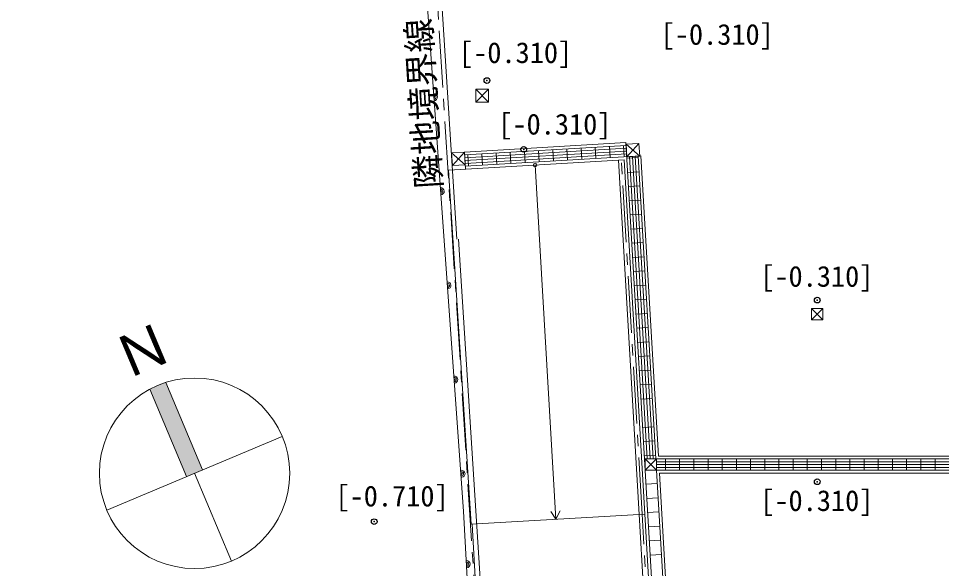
# Model space of a CAD drawing. Units: millimetres at full size, sheet at 1:400; details may follow other scales. Extents: x -117226 to 115574, y -80033 to 82367.
# Drawn here: x -37743 to -5209, y -39221 to -19849 of the extents above; entities that cross this region are included whole.
import ezdxf
from ezdxf.enums import TextEntityAlignment as Align

# ---------------------------------------------------------------- set-up
doc = ezdxf.new("R2010")
doc.units = ezdxf.units.MM
doc.header["$LTSCALE"] = 400
doc.header["$PDMODE"] = 32
doc.header["$PDSIZE"] = 200
doc.linetypes.add('CHAIN1', pattern=[8, 5, -1, 1, -1])
for name, color, linetype, lineweight in [('0-0_通芯', 7, 'CHAIN1', 9), ('0-9_文字', 3, 'Continuous', 9), ('0-E_ハッチ', 7, 'Continuous', 9), ('2-0_通芯', 4, 'CHAIN1', 5), ('2-2_中線', 7, 'Continuous', 9), ('2-3_細線', 4, 'Continuous', 5), ('2-4_建具', 4, 'Continuous', 5), ('2-5_家具', 4, 'Continuous', 5), ('2-6_設備', 4, 'Continuous', 5), ('E-1_太線', 4, 'Continuous', 5)]:
    doc.layers.add(name, color=color, linetype=linetype, lineweight=lineweight)
doc.layers.add('5-9_文字', color=2, linetype='Continuous')
doc.styles.add('ＭＳ ゴシック', font='')
doc.styles.get('ＭＳ ゴシック').set_extended_font_data('MS Gothic')

msp = doc.modelspace()

# ---------------------------------------------------------------- hatches: boundary and pattern name
at = {"layer": '0-E_ハッチ'}
msp.add_hatch(color=1, dxfattribs=at).paths.add_polyline_path([(-32552, -32670.2, 0.04521), (-33109.5, -32904.6)])

# ---------------------------------------------------------------- linework, layer by layer
at = {"layer": '0-0_通芯'}
msp.add_lwpolyline([(-20961, -51017.9), (-24342, 2187), (-48468.9, 1685.9)], dxfattribs=at)
at = {"layer": '0-E_ハッチ'}
for p, q in [((-32552, -32670.2), (-31257.5, -35749.5)), ((-33109.5, -32904.6), (-31815, -35983.9)), ((-34628.2, -37166.5), (-28444.4, -34566.9)), ((-30236.5, -38958.6), (-31536.3, -35866.7))]:
    msp.add_line(p, q, dxfattribs=at)
msp.add_circle((-31536.3, -35866.7), 3354, dxfattribs=at)
at = {"layer": '0-E_ハッチ', "color": 1}
msp.add_solid([(-32552, -32670.2), (-31257.5, -35749.5), (-33109.5, -32904.6), (-31815, -35983.9)], dxfattribs=at)
at = {"layer": '2-0_通芯', "color": 7, "linetype": 'Continuous', "lineweight": 9}
msp.add_circle((-19533.6, -25009.8), 64.3, dxfattribs=at)
at = {"layer": '2-2_中線'}
for p, q in [((-22297.2, -27626), (-24192.3, 2196.6)), ((-21174.1, -22343), (-21624.1, -22343)), ((-21624.1, -22343), (-21624.1, -22793)), ((-21174.1, -22793), (-21174.1, -22343)), ((-21624.1, -22793), (-21174.1, -22793)), ((-15874.1, -24246.5), (-16323.3, -24272.9)), ((-16323.3, -24272.9), (-16297, -24722.1)), ((-15847.8, -24695.8), (-15874.1, -24246.5)), ((-22027, -24554.9), (-22476.2, -24581.2)), ((-22476.2, -24581.2), (-22449.9, -25030.5)), ((-22000.7, -25004.1), (-22027, -24554.9)), ((-16297, -24722.1), (-15847.8, -24695.8)), ((-22449.9, -25030.5), (-22000.7, -25004.1)), ((-15864.4, -37316), (-16595.9, -24837.4)), ((-15664.8, -37304.3), (-16396.2, -24825.7)), ((-22581.4, -25188.4), (-22372.6, -25176.2)), ((-21782.1, -37663), (-22581.4, -25188.4)), ((-21075.4, -45835.7), (-22229.1, -27622)), ((-15254.2, -35361.8), (-15654.2, -35361.8)), ((-15654.2, -35361.8), (-15654.2, -35761.8)), ((-15254.2, -35361.8), (-15254.2, -35761.8)), ((-15654.2, -35761.8), (-15254.2, -35761.8)), ((-15864.3, -37316), (-15059.5, -51046.9)), ((-15664.7, -37304.3), (-14859.6, -51039.3)), ((-21782.1, -37663), (-21582.4, -37651.3)), ((-21275, -45847.4), (-21754.8, -37661.4))]:
    msp.add_line(p, q, dxfattribs=at)
msp.add_lwpolyline([(-9389, -30061.8), (-9789, -30061.8), (-9789, -30461.8), (-9389, -30461.8)], close=True, dxfattribs=at)
at = {"layer": '2-3_細線'}
for p, q in [((-21624.1, -22343), (-21174.1, -22793)), ((-21174.1, -22343), (-21624.1, -22793)), ((-22027, -24554.9), (-16331.4, -24220.9)), ((-22021.2, -24654.7), (-16320.6, -24320.4)), ((-17390, -24784), (-17413.4, -24384.6)), ((-16890.9, -24754.7), (-16914.3, -24355.4)), ((-16391.8, -24725.4), (-16415.2, -24326.1)), ((-14814.1, -50106.1), (-16331.4, -24220.9)), ((-16323.3, -24272.9), (-15847.8, -24695.8)), ((-15874.1, -24246.5), (-16297, -24722.1)), ((-22476.2, -24581.2), (-22000.7, -25004.1)), ((-22027, -24554.9), (-22449.9, -25030.5)), ((-22027, -24554.9), (-21991.9, -25153.9)), ((-22015.3, -24754.5), (-16314.7, -24420.2)), ((-22009.5, -24854.4), (-16308.8, -24520.1)), ((-22003.6, -24954.2), (-16303, -24619.9)), ((-21997.8, -25054), (-15803, -24690.7)), ((-21882.3, -25047.3), (-21905.7, -24648)), ((-21383.2, -25018), (-21406.6, -24618.7)), ((-20884, -24988.8), (-20907.4, -24589.4)), ((-20384.9, -24959.5), (-20408.3, -24560.2)), ((-19885.8, -24930.2), (-19909.2, -24530.9)), ((-19386.6, -24901), (-19410, -24501.7)), ((-18887.5, -24871.7), (-18910.9, -24472.4)), ((-18388.3, -24842.5), (-18411.7, -24443.2)), ((-17889.2, -24813.2), (-17912.6, -24413.9)), ((-15578.2, -35361.8), (-16202.3, -24714.1)), ((-15478, -35361.8), (-16102.5, -24708.3)), ((-15377.8, -35361.8), (-16002.5, -24704.8)), ((-15277.7, -35361.8), (-15902.7, -24699)), ((-15183.3, -35261.8), (-15803, -24690.7)), ((-19533.6, -25009.8), (-18802.1, -37488.4)), ((-16299.2, -24769.9), (-15899.9, -24746.5)), ((-16269.9, -25269.1), (-15870.6, -25245.6)), ((-16240.7, -25768.2), (-15841.4, -25744.8)), ((-16211.4, -26267.3), (-15812.1, -26243.9)), ((-16182.2, -26766.5), (-15782.8, -26743.1)), ((-16152.9, -27265.6), (-15753.6, -27242.2)), ((-16123.6, -27764.8), (-15724.3, -27741.4)), ((-16094.4, -28263.9), (-15695.1, -28240.5)), ((-16065.1, -28763.1), (-15665.8, -28739.6)), ((-16035.9, -29262.2), (-15636.6, -29238.8)), ((-16006.6, -29761.3), (-15607.3, -29737.9)), ((-15977.4, -30260.5), (-15578, -30237.1)), ((-9789, -30061.8), (-9389, -30461.8)), ((-9389, -30061.8), (-9789, -30461.8)), ((-15948.1, -30759.6), (-15548.8, -30736.2)), ((-15918.8, -31258.8), (-15519.5, -31235.4)), ((-15889.6, -31757.9), (-15490.3, -31734.5)), ((-15860.3, -32257.1), (-15461, -32233.7)), ((-15831.1, -32756.2), (-15431.8, -32732.8)), ((-15801.8, -33255.3), (-15402.5, -33231.9)), ((-15743.3, -34253.6), (-15344, -34230.2)), ((-15714, -34752.8), (-15314.7, -34729.4)), ((-15684.8, -35251.9), (-15285.5, -35228.5)), ((-15654.2, -35361.8), (-15678.3, -35361.8)), ((-15254.2, -35361.8), (-15654.2, -35761.8)), ((-15654.2, -35361.8), (-15254.2, -35761.8)), ((-14416.8, -50048.8), (-15254.2, -35761.8)), ((1061, -35861.8), (-15148.2, -35861.8)), ((-14317.4, -50034.4), (-15148.2, -35861.8)), ((-15626.3, -36250.2), (-15227, -36226.8)), ((-15597, -36749.3), (-15197.7, -36725.9)), ((-21582.4, -37651.3), (-15664.8, -37304.3)), ((-18802.1, -37488.4), (-18982.7, -37214.1)), ((-18802.1, -37488.4), (-18654.9, -37194.9)), ((-15567.8, -37248.5), (-15168.4, -37225.1)), ((-15538.5, -37747.6), (-15139.2, -37724.2)), ((-15509.2, -38246.8), (-15109.9, -38223.4)), ((-15480, -38745.9), (-15080.7, -38722.5))]:
    msp.add_line(p, q, dxfattribs=at)
at = {"layer": '2-4_建具'}
for p, q in [((-22372.6, -25176.2), (-16396.2, -24825.7)), ((1061, -35361.8), (-15254.2, -35361.8)), ((-14939, -35361.8), (-14939, -35761.8)), ((-14439, -35361.8), (-14439, -35761.8)), ((-13939, -35361.8), (-13939, -35761.8)), ((-13439, -35361.8), (-13439, -35761.8)), ((-12939, -35361.8), (-12939, -35761.8)), ((-12439, -35361.8), (-12439, -35761.8)), ((-11939, -35361.8), (-11939, -35761.8)), ((-11439, -35361.8), (-11439, -35761.8)), ((-10939, -35361.8), (-10939, -35761.8)), ((-10439, -35361.8), (-10439, -35761.8)), ((-9939, -35361.8), (-9939, -35761.8)), ((-9439, -35361.8), (-9439, -35761.8)), ((-8939, -35361.8), (-8939, -35761.8)), ((-8439, -35361.8), (-8439, -35761.8)), ((-7939, -35361.8), (-7939, -35761.8)), ((-7439, -35361.8), (-7439, -35761.8)), ((-6939, -35361.8), (-6939, -35761.8)), ((-6439, -35361.8), (-6439, -35761.8)), ((-5939, -35361.8), (-5939, -35761.8)), ((-5439, -35361.8), (-5439, -35761.8)), ((1061, -35761.8), (-15254.2, -35761.8))]:
    msp.add_line(p, q, dxfattribs=at)
msp.add_lwpolyline([(30961, -27836.8), (30961, -35261.8), (-15183.3, -35261.8)], dxfattribs=at)
at = {"layer": '2-5_家具', "color": 2, "linetype": 'CHAIN1', "lineweight": 18}
for p, q in [((-15764.7, -37310.1), (-16496.1, -24831.5)), ((-15328.6, -44747.3), (-15764.6, -37310.1))]:
    msp.add_line(p, q, dxfattribs=at)
at = {"layer": '2-6_設備'}
for p, q in [((1061, -35461.8), (-15254.2, -35461.8)), ((1061, -35561.8), (-15254.2, -35561.8)), ((1061, -35661.8), (-15254.2, -35661.8))]:
    msp.add_line(p, q, dxfattribs=at)
at = {"layer": '5-9_文字'}
for p in [(-21232.5, -22033.4), (-19933.5, -24459.2), (-9589, -29768.8), (-9589, -36165), (-25205.2, -37569.6)]:
    msp.add_point(p, dxfattribs=at)
at = {"layer": 'E-1_太線'}
msp.add_line((-22052.1, -37196.3), (-24838.1, 1676.6), dxfattribs=at)
msp.add_lwpolyline([(-21364.2, -48433.1), (-21670, -44306.8), (-22052.1, -37196.3)], dxfattribs=at)
for centre, radius in [((-23100.2, -22620.2), 125), ((-23100.2, -22620.2), 75), ((-23100.2, -22620.2), 25), ((-22862.6, -25935.7), 125), ((-22862.6, -25935.7), 75), ((-22862.6, -25935.7), 25), ((-22624.9, -29251.2), 125), ((-22624.9, -29251.2), 75), ((-22624.9, -29251.2), 25), ((-22387.3, -32566.9), 125), ((-22387.3, -32566.9), 75), ((-22387.3, -32566.9), 25), ((-22128.5, -35881.1), 125), ((-22128.5, -35881.1), 75), ((-22128.5, -35881.1), 25), ((-21950, -39068.7), 125), ((-21950, -39068.7), 75), ((-21950, -39068.7), 25)]:
    msp.add_arc(centre, radius, 273.75454, 93.75454, dxfattribs=at)

# ---------------------------------------------------------------- texts
at = {"layer": '0-9_文字', "style": 'ＭＳ ゴシック'}
msp.add_text('隣地境界線', height=879.8, rotation=93.636, dxfattribs=at).set_placement((-22570.9, -25793.4), align=Align.BOTTOM_LEFT)
at = {"layer": '0-E_ハッチ', "style": 'ＭＳ ゴシック'}
msp.add_text('Ｎ', height=1466, rotation=22.8, dxfattribs=at).set_placement((-33825.8, -33000.9), align=Align.BOTTOM_LEFT)
at = {"layer": '5-9_文字', "style": 'ＭＳ ゴシック'}
for s, p in [('[-0.310]', (-15109.2, -20995.2)), ('[-0.310]', (-22216, -21638.1)), ('[-0.310]', (-20831.1, -24156)), ('[-0.310]', (-11598.8, -29516.6)), ('[-0.710]', (-26570.9, -37255.6)), ('[-0.310]', (-11598.8, -37415.1))]:
    msp.add_text(s, height=733.1, dxfattribs=at).set_placement(p, align=Align.BOTTOM_LEFT)

doc.saveas('drawing.dxf')
